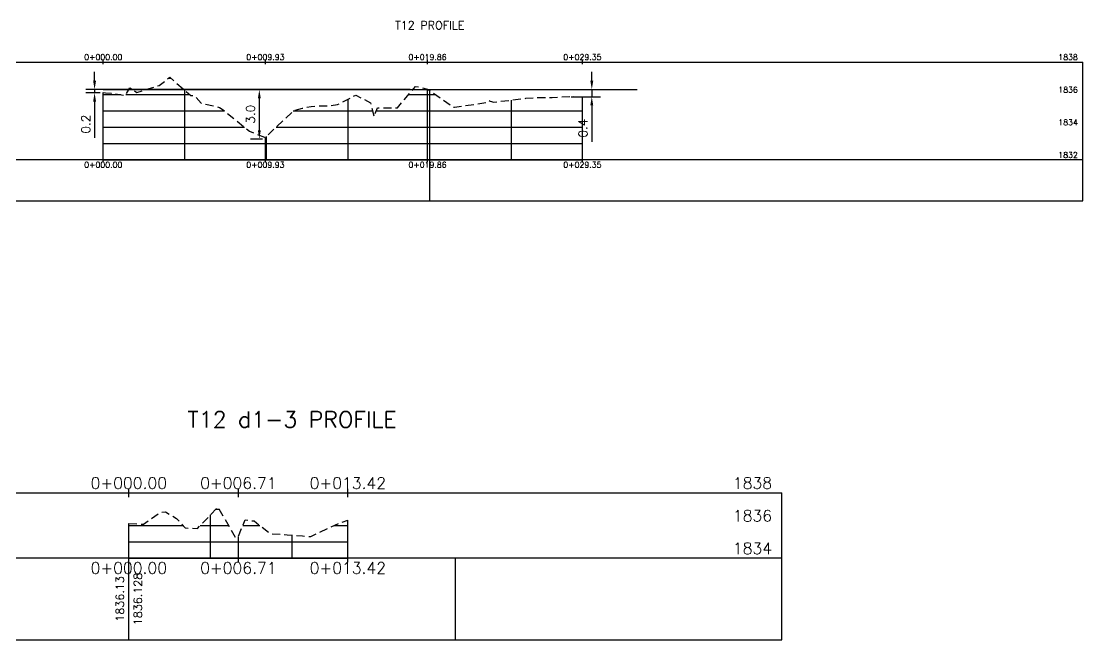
# Model space of a CAD drawing. Header units: metres. Extents: x 419533 to 423558, y 4805342 to 4807578.
# Drawn here: x 422002.7 to 422067.7, y 4806540.6 to 4806578.5 of the extents above; entities that cross this region are included whole.
import ezdxf

# ---------------------------------------------------------------- set-up
doc = ezdxf.new("R2010")
doc.units = ezdxf.units.M
doc.linetypes.add('DASHED', pattern=[0.75, 0.5, -0.25])
for name, color, linetype in [('C-ROAD-PROF', 1, 'DASHED'), ('C-ROAD-PROF-GRID-GEOM', 5, 'Continuous'), ('C-ROAD-PROF-GRID-MAJR', 8, 'Continuous'), ('C-ROAD-PROF-GRID-MINR', 8, 'Continuous'), ('C-ROAD-PROF-TEXT', 11, 'Continuous'), ('C-ROAD-PROF-TICK', 7, 'Continuous'), ('C-ROAD-PROF-TITL', 11, 'Continuous'), ('C-ROAD-PROF-TTLB', 5, 'Continuous')]:
    doc.layers.add(name, color=color, linetype=linetype)
doc.styles.get("Standard").update_dxf_attribs({"font": 'simplex.shx'})
doc.dimstyles.new('TFO75', dxfattribs={"dimscale": 3, "dimtxt": 0.18, "dimasz": 0.18, "dimexe": 0.18, "dimexo": 0.0625, "dimgap": 0.09, "dimtad": 1, "dimdec": 1, "dimzin": 0, "dimdsep": 46, "dimtxsty": 'Standard', "dimcen": 0.09, "dimse1": 1, "dimse2": 1, "dimclrd": 3, "dimclre": 3, "dimclrt": 1, "dimadec": 4, "dimazin": 0, "dimtfac": 1, "dimtdec": 1, "dimtmove": 0, "dimatfit": 3, "dimfxl": 1, "dimtolj": 1, "dimtzin": 0, "dimarcsym": 0})

# ---------------------------------------------------------------- blocks, each defined once
blk = doc.blocks.new('*D42')
at = {"color": 3, "lineweight": -2, "transparency": 16777216}
for p, q in [((422037.671, 4806574.868), (422037.671, 4806575.408)), ((422026.91, 4806574.328), (422038.211, 4806574.328)), ((422036.398, 4806573.89), (422038.211, 4806573.89)), ((422037.671, 4806574.328), (422037.671, 4806573.89)), ((422037.671, 4806573.35), (422037.671, 4806571.112))]:
    blk.add_line(p, q, dxfattribs=at)
at = {"color": 3, "transparency": 16777216}
for points in [[(422037.581, 4806574.868), (422037.761, 4806574.868), (422037.671, 4806574.328)], [(422037.581, 4806573.35), (422037.761, 4806573.35), (422037.671, 4806573.89)]]:
    blk.add_solid(points, dxfattribs=at)
at = {"layer": 'Defpoints', "color": 0, "transparency": 16777216}
for p in [(422026.723, 4806574.328), (422036.211, 4806573.89), (422037.671, 4806573.89)]:
    blk.add_point(p, dxfattribs=at)
at = {"color": 1, "transparency": 16777216, "insert": (422037.131, 4806571.961), "char_height": 0.54, "attachment_point": 5, "rotation": 90}
blk.add_mtext('\\A1;0.4', dxfattribs=at)
blk = doc.blocks.new('*D43')
at = {"color": 3, "lineweight": -2, "transparency": 16777216}
for p, q in [((422007.212, 4806574.868), (422007.212, 4806575.408)), ((422026.535, 4806574.328), (422006.672, 4806574.328)), ((422007.558, 4806574.126), (422006.672, 4806574.126)), ((422007.212, 4806574.328), (422007.212, 4806574.126)), ((422007.212, 4806573.586), (422007.212, 4806571.374))]:
    blk.add_line(p, q, dxfattribs=at)
at = {"color": 3, "transparency": 16777216}
for points in [[(422007.122, 4806574.868), (422007.302, 4806574.868), (422007.212, 4806574.328)], [(422007.122, 4806573.586), (422007.302, 4806573.586), (422007.212, 4806574.126)]]:
    blk.add_solid(points, dxfattribs=at)
at = {"layer": 'Defpoints', "color": 0, "transparency": 16777216}
for p in [(422007.212, 4806574.126), (422007.746, 4806574.126), (422026.723, 4806574.328)]:
    blk.add_point(p, dxfattribs=at)
at = {"color": 1, "transparency": 16777216, "insert": (422006.672, 4806572.21), "char_height": 0.54, "attachment_point": 5, "rotation": 90}
blk.add_mtext('\\A1;0.2', dxfattribs=at)
blk = doc.blocks.new('*D44')
at = {"color": 3, "lineweight": -2, "transparency": 16777216}
for p, q in [((422026.535, 4806574.328), (422016.765, 4806574.328)), ((422017.305, 4806573.788), (422017.305, 4806571.834)), ((422017.489, 4806571.294), (422016.765, 4806571.294))]:
    blk.add_line(p, q, dxfattribs=at)
at = {"color": 3, "transparency": 16777216}
for points in [[(422017.215, 4806573.788), (422017.395, 4806573.788), (422017.305, 4806574.328)], [(422017.215, 4806571.834), (422017.395, 4806571.834), (422017.305, 4806571.294)]]:
    blk.add_solid(points, dxfattribs=at)
at = {"layer": 'Defpoints', "color": 0, "transparency": 16777216}
for p in [(422026.723, 4806574.328), (422017.305, 4806571.294), (422017.677, 4806571.294)]:
    blk.add_point(p, dxfattribs=at)
at = {"color": 1, "transparency": 16777216, "insert": (422016.765, 4806572.811), "char_height": 0.54, "attachment_point": 5, "rotation": 90}
blk.add_mtext('\\A1;3.0', dxfattribs=at)
blk = doc.blocks.new('leg_extensions_profiles_1')
at = {"flags": 128}
blk.add_lwpolyline([(422007.746, 4806574.328), (422040.455, 4806574.328)], dxfattribs=at)
at = {"layer": 'C-ROAD-PROF', "color": 1, "linetype": 'DASHED', "lineweight": -3, "flags": 128}
blk.add_lwpolyline([(422007.746, 4806574.142), (422007.875, 4806574.125), (422008.239, 4806574.098), (422009.106, 4806573.971), (422009.381, 4806574.434), (422009.791, 4806574.154), (422011.172, 4806574.575), (422011.823, 4806575.081), (422013.101, 4806573.971), (422013.319, 4806573.965), (422013.745, 4806573.488), (422014.689, 4806573.3), (422014.867, 4806573.229), (422015.143, 4806573.04), (422016.703, 4806571.767), (422017.626, 4806571.413), (422017.677, 4806571.389), (422017.88, 4806571.588), (422019.41, 4806573.042), (422019.946, 4806573.187), (422020.488, 4806573.292), (422020.9, 4806573.319), (422021.539, 4806573.324), (422022.095, 4806573.41), (422023.217, 4806573.991), (422024.119, 4806573.512), (422024.321, 4806572.663), (422024.534, 4806573.207), (422024.89, 4806573.2), (422025.762, 4806573.213), (422026.872, 4806574.503), (422027.094, 4806574.479), (422027.608, 4806574.342), (422028.996, 4806573.388), (422029.178, 4806573.251), (422029.262, 4806573.256), (422029.842, 4806573.329), (422031.286, 4806573.542), (422031.394, 4806573.665), (422031.449, 4806573.61), (422031.676, 4806573.556), (422033.638, 4806573.791), (422034.305, 4806573.833), (422035.248, 4806573.843), (422036.339, 4806573.9), (422037.096, 4806573.884)], dxfattribs=at)
at = {"layer": 'C-ROAD-PROF-GRID-GEOM', "color": 5, "linetype": 'Continuous', "lineweight": -3}
for p, q in [((422007.746, 4806570.014), (422007.746, 4806574.142)), ((422027.608, 4806570.014), (422027.608, 4806574.342)), ((422037.096, 4806570.014), (422037.096, 4806573.884)), ((422017.677, 4806570.014), (422017.677, 4806571.389))]:
    blk.add_line(p, q, dxfattribs=at)
at = {"layer": 'C-ROAD-PROF-GRID-MAJR', "color": 8, "linetype": 'Continuous', "lineweight": -3}
for p, q in [((422007.746, 4806570.014), (422007.746, 4806574.142)), ((422007.746, 4806574.014), (422008.811, 4806574.014)), ((422009.132, 4806574.014), (422013.052, 4806574.014)), ((422026.451, 4806574.014), (422028.085, 4806574.014)), ((422027.746, 4806570.014), (422027.746, 4806574.247)), ((422007.746, 4806572.014), (422016.4, 4806572.014)), ((422018.329, 4806572.014), (422037.096, 4806572.014)), ((422007.746, 4806570.014), (422037.096, 4806570.014))]:
    blk.add_line(p, q, dxfattribs=at)
at = {"layer": 'C-ROAD-PROF-GRID-MINR', "color": 8, "linetype": 'Continuous', "lineweight": -3}
for p, q in [((422011.736, 4806575.014), (422011.9, 4806575.014)), ((422012.746, 4806570.014), (422012.746, 4806574.28)), ((422022.746, 4806570.014), (422022.746, 4806573.747)), ((422032.746, 4806570.014), (422032.746, 4806573.684)), ((422007.746, 4806573.014), (422015.174, 4806573.014)), ((422019.381, 4806573.014), (422024.237, 4806573.014)), ((422024.458, 4806573.014), (422037.096, 4806573.014)), ((422017.746, 4806570.014), (422017.746, 4806571.456)), ((422007.746, 4806571.014), (422037.096, 4806571.014))]:
    blk.add_line(p, q, dxfattribs=at)
at = {"layer": 'C-ROAD-PROF-TEXT', "color": 11, "linetype": 'Continuous', "lineweight": -3}
for p, q in [((422007.746, 4806575.889), (422007.746, 4806576.139)), ((422017.677, 4806575.889), (422017.677, 4806576.139)), ((422027.608, 4806575.889), (422027.608, 4806576.139)), ((422037.096, 4806575.889), (422037.096, 4806576.139)), ((422007.746, 4806569.889), (422007.746, 4806570.139)), ((422017.677, 4806569.889), (422017.677, 4806570.139)), ((422027.608, 4806569.889), (422027.608, 4806570.139)), ((422037.096, 4806569.889), (422037.096, 4806570.139))]:
    blk.add_line(p, q, dxfattribs=at)
at = {"layer": 'C-ROAD-PROF-TICK', "color": 7, "linetype": 'Continuous', "lineweight": -3}
blk.add_line((422027.746, 4806567.514), (422027.746, 4806570.014), dxfattribs=at)
at = {"layer": 'C-ROAD-PROF-TTLB', "color": 5, "linetype": 'Continuous', "lineweight": -3}
for p in [(421987.746, 4806576.014), (422067.746, 4806570.014)]:
    blk.add_line(p, (422067.746, 4806576.014), dxfattribs=at)
blk.add_3dface([(421987.746, 4806567.514), (422067.746, 4806567.514), (422067.746, 4806570.014), (421987.746, 4806570.014)], dxfattribs=at)
at = {"layer": 'C-ROAD-PROF-TEXT', "color": 11, "linetype": 'Continuous', "lineweight": -3, "char_height": 0.35}
for s, insert, attachment_point in [('0+000.00', (422007.746, 4806576.139), 8), ('0+009.93', (422017.677, 4806576.139), 8), ('0+019.86', (422027.608, 4806576.139), 8), ('0+029.35', (422037.096, 4806576.139), 8), ('{\\C256;1838}', (422066.246, 4806576.314), 4), ('{\\C256;1836}', (422066.246, 4806574.314), 4), ('{\\C256;1834}', (422066.246, 4806572.314), 4), ('0+000.00', (422007.746, 4806569.889), 2), ('0+009.93', (422017.677, 4806569.889), 2), ('0+019.86', (422027.608, 4806569.889), 2), ('0+029.35', (422037.096, 4806569.889), 2), ('{\\C256;1832}', (422066.246, 4806570.314), 4)]:
    blk.add_mtext(s, dxfattribs=dict(at, insert=insert, attachment_point=attachment_point))
at = {"layer": 'C-ROAD-PROF-TITL', "color": 11, "linetype": 'Continuous', "lineweight": -3, "insert": (422027.746, 4806578.014), "char_height": 0.5, "attachment_point": 8}
blk.add_mtext('T12 PROFILE', dxfattribs=at)
for base, p2, picture, middle in [((422007.212, 4806574.126), (422007.746, 4806574.126), '*D43', (422006.672, 4806572.21)), ((422037.671, 4806573.89), (422036.211, 4806573.89), '*D42', (422037.131, 4806571.961)), ((422017.305, 4806571.294), (422017.677, 4806571.294), '*D44', (422016.765, 4806572.811))]:
    dim = blk.add_linear_dim(base=base, p1=(422026.723, 4806574.328), p2=p2, angle=90, dimstyle='TFO75')
    dim.commit()
    dim.dimension.update_dxf_attribs({"geometry": picture, "text_midpoint": middle})

msp = doc.modelspace()

# ---------------------------------------------------------------- linework, layer by layer
at = {"layer": 'C-ROAD-PROF', "color": 1, "linetype": 'DASHED', "lineweight": -3, "flags": 128}
msp.add_lwpolyline([(422009.312, 4806547.732), (422009.838, 4806547.702), (422010.088, 4806547.691), (422010.202, 4806547.681), (422011.224, 4806548.417), (422011.554, 4806548.451), (422012.234, 4806548.039), (422012.769, 4806547.461), (422013.036, 4806547.447), (422013.509, 4806547.427), (422014.769, 4806548.74), (422015.822, 4806546.903), (422015.948, 4806546.886), (422016.017, 4806546.895), (422016.017, 4806546.895), (422016.021, 4806546.905), (422016.436, 4806547.955), (422016.979, 4806547.885), (422017.973, 4806547.113), (422019.001, 4806547.038), (422019.942, 4806546.974), (422020.45, 4806546.934), (422022.207, 4806547.766), (422022.73, 4806547.933)], dxfattribs=at)
at = {"layer": 'C-ROAD-PROF-GRID-GEOM', "color": 5, "linetype": 'Continuous', "lineweight": -3}
for p, q in [((422022.73, 4806545.605), (422022.73, 4806547.933)), ((422009.312, 4806545.605), (422009.312, 4806547.732)), ((422016.021, 4806545.605), (422016.021, 4806546.905))]:
    msp.add_line(p, q, dxfattribs=at)
at = {"layer": 'C-ROAD-PROF-GRID-MAJR', "color": 8, "linetype": 'Continuous', "lineweight": -3}
for p, q in [((422009.312, 4806545.605), (422009.312, 4806547.732)), ((422009.312, 4806547.605), (422012.636, 4806547.605)), ((422013.679, 4806547.605), (422015.42, 4806547.605)), ((422016.297, 4806547.605), (422017.34, 4806547.605)), ((422021.866, 4806547.605), (422022.73, 4806547.605)), ((422009.312, 4806545.605), (422022.73, 4806545.605))]:
    msp.add_line(p, q, dxfattribs=at)
at = {"layer": 'C-ROAD-PROF-GRID-MINR', "color": 8, "linetype": 'Continuous', "lineweight": -3}
for p, q in [((422014.639, 4806548.605), (422014.847, 4806548.605)), ((422014.312, 4806545.605), (422014.312, 4806548.264)), ((422009.312, 4806546.605), (422022.73, 4806546.605)), ((422019.312, 4806545.605), (422019.312, 4806547.017))]:
    msp.add_line(p, q, dxfattribs=at)
at = {"layer": 'C-ROAD-PROF-TEXT', "color": 11, "linetype": 'Continuous', "lineweight": -3}
for p, q in [((422009.312, 4806549.355), (422009.312, 4806549.855)), ((422016.021, 4806549.355), (422016.021, 4806549.855)), ((422022.73, 4806549.355), (422022.73, 4806549.855)), ((422009.312, 4806545.355), (422009.312, 4806545.855)), ((422016.021, 4806545.355), (422016.021, 4806545.855)), ((422022.73, 4806545.355), (422022.73, 4806545.855))]:
    msp.add_line(p, q, dxfattribs=at)
at = {"layer": 'C-ROAD-PROF-TICK', "color": 7, "linetype": 'Continuous', "lineweight": -3}
for p, q in [((422009.312, 4806540.605), (422009.312, 4806545.605)), ((422029.312, 4806540.605), (422029.312, 4806545.605))]:
    msp.add_line(p, q, dxfattribs=at)
at = {"layer": 'C-ROAD-PROF-TTLB', "color": 5, "linetype": 'Continuous', "lineweight": -3}
for p in [(421989.312, 4806549.605), (422049.312, 4806545.605)]:
    msp.add_line(p, (422049.312, 4806549.605), dxfattribs=at)
msp.add_3dface([(421989.312, 4806540.605), (422049.312, 4806540.605), (422049.312, 4806545.605), (421989.312, 4806545.605)], dxfattribs=at)

# ---------------------------------------------------------------- block references
msp.add_blockref('leg_extensions_profiles_1', (0, 0))

# ---------------------------------------------------------------- texts
at = {"layer": 'C-ROAD-PROF-TEXT', "color": 11, "linetype": 'Continuous', "lineweight": -3, "char_height": 0.7}
for s, insert, attachment_point in [('0+000.00', (422009.312, 4806549.855), 8), ('0+006.71', (422016.021, 4806549.855), 8), ('0+013.42', (422022.73, 4806549.855), 8), ('{\\C256;1838}', (422046.313, 4806550.205), 4), ('{\\C256;1836}', (422046.313, 4806548.205), 4), ('{\\C256;1834}', (422046.313, 4806546.205), 4), ('0+000.00', (422009.312, 4806545.355), 2), ('0+006.71', (422016.021, 4806545.355), 2), ('0+013.42', (422022.73, 4806545.355), 2)]:
    msp.add_mtext(s, dxfattribs=dict(at, insert=insert, attachment_point=attachment_point))
at = {"layer": 'C-ROAD-PROF-TEXT', "color": 11, "linetype": 'Continuous', "lineweight": -3, "char_height": 0.5, "rotation": 90}
for s, insert, attachment_point in [('1836.128', (422009.612, 4806543.105), 2), ('1836.13', (422009.012, 4806543.105), 8)]:
    msp.add_mtext(s, dxfattribs=dict(at, insert=insert, attachment_point=attachment_point))
at = {"layer": 'C-ROAD-PROF-TITL', "color": 11, "linetype": 'Continuous', "lineweight": -3, "insert": (422019.312, 4806553.605), "char_height": 1, "attachment_point": 8}
msp.add_mtext('T12 d1-3 PROFILE', dxfattribs=at)

doc.saveas('drawing.dxf')
